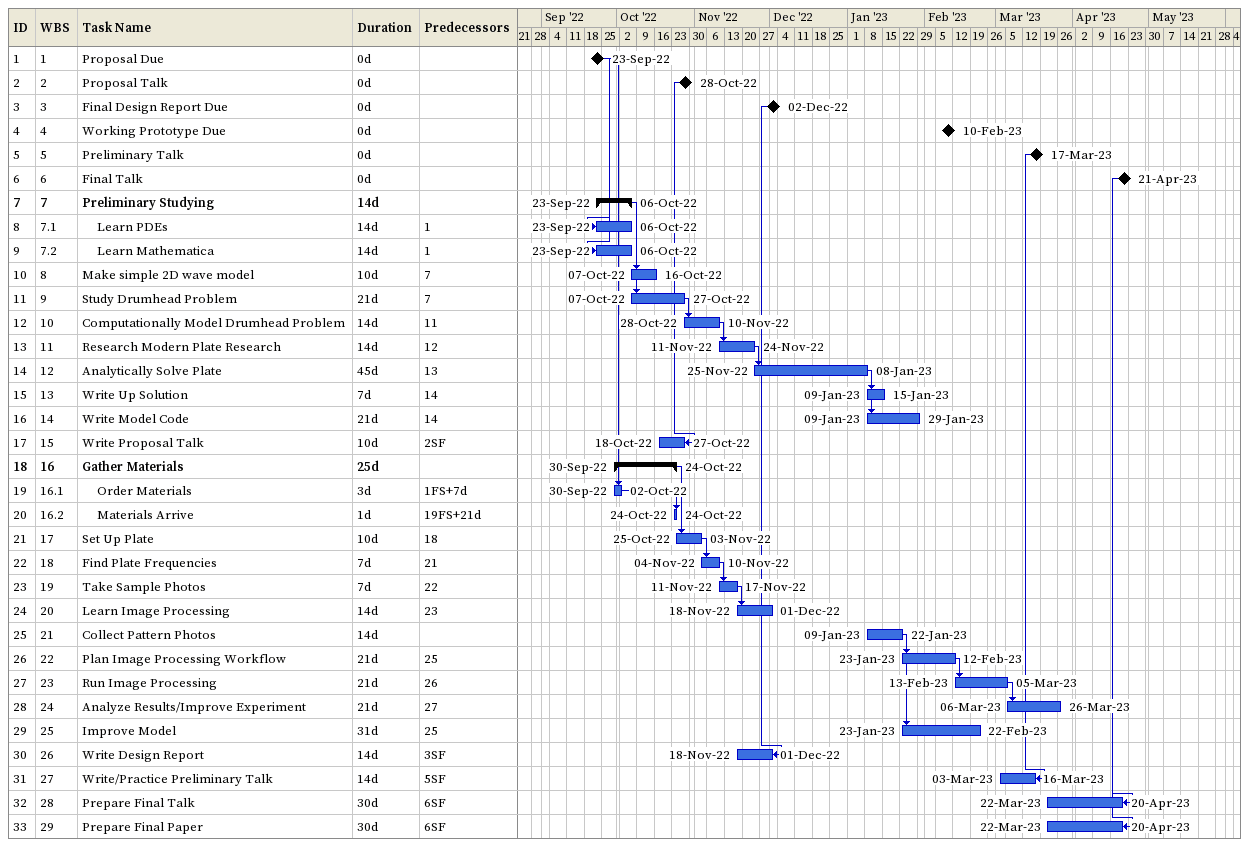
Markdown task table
| ID | WBS | Task | Duration | Start | Finish | Predecessors |
|---|---|---|---|---|---|---|
| 1 | 1 | Proposal Due | 0d | 2022-09-23 | 2022-09-23 |  |
| 2 | 2 | Proposal Talk | 0d | 2022-10-28 | 2022-10-28 |  |
| 3 | 3 | Final Design Report Due | 0d | 2022-12-02 | 2022-12-02 |  |
| 4 | 4 | Working Prototype Due | 0d | 2023-02-10 | 2023-02-10 |  |
| 5 | 5 | Preliminary Talk | 0d | 2023-03-17 | 2023-03-17 |  |
| 6 | 6 | Final Talk | 0d | 2023-04-21 | 2023-04-21 |  |
| 7 | 7 | **Preliminary Studying** | 14d | 2022-09-23 | 2022-10-06 |  |
| 8 | 7.1 | Learn PDEs | 14d | 2022-09-23 | 2022-10-06 | 1 |
| 9 | 7.2 | Learn Mathematica | 14d | 2022-09-23 | 2022-10-06 | 1 |
| 10 | 8 | Make simple 2D wave model | 10d | 2022-10-07 | 2022-10-16 | 7 |
| 11 | 9 | Study Drumhead Problem | 21d | 2022-10-07 | 2022-10-27 | 7 |
| 12 | 10 | Computationally Model Drumhead Problem | 14d | 2022-10-28 | 2022-11-10 | 11 |
| 13 | 11 | Research Modern Plate Research | 14d | 2022-11-11 | 2022-11-24 | 12 |
| 14 | 12 | Analytically Solve Plate | 45d | 2022-11-25 | 2023-01-08 | 13 |
| 15 | 13 | Write Up Solution | 7d | 2023-01-09 | 2023-01-15 | 14 |
| 16 | 14 | Write Model Code | 21d | 2023-01-09 | 2023-01-29 | 14 |
| 17 | 15 | Write Proposal Talk | 10d | 2022-10-18 | 2022-10-27 | 2SF |
| 18 | 16 | **Gather Materials** | 25d | 2022-09-30 | 2022-10-24 |  |
| 19 | 16.1 | Order Materials | 3d | 2022-09-30 | 2022-10-02 | 1FS+7d |
| 20 | 16.2 | Materials Arrive | 1d | 2022-10-24 | 2022-10-24 | 19FS+21d |
| 21 | 17 | Set Up Plate | 10d | 2022-10-25 | 2022-11-03 | 18 |
| 22 | 18 | Find Plate Frequencies | 7d | 2022-11-04 | 2022-11-10 | 21 |
| 23 | 19 | Take Sample Photos | 7d | 2022-11-11 | 2022-11-17 | 22 |
| 24 | 20 | Learn Image Processing | 14d | 2022-11-18 | 2022-12-01 | 23 |
| 25 | 21 | Collect Pattern Photos | 14d | 2023-01-09 | 2023-01-22 |  |
| 26 | 22 | Plan Image Processing Workflow | 21d | 2023-01-23 | 2023-02-12 | 25 |
| 27 | 23 | Run Image Processing | 21d | 2023-02-13 | 2023-03-05 | 26 |
| 28 | 24 | Analyze Results/Improve Experiment | 21d | 2023-03-06 | 2023-03-26 | 27 |
| 29 | 25 | Improve Model | 31d | 2023-01-23 | 2023-02-22 | 25 |
| 30 | 26 | Write Design Report | 14d | 2022-11-18 | 2022-12-01 | 3SF |
| 31 | 27 | Write/Practice Preliminary Talk | 14d | 2023-03-03 | 2023-03-16 | 5SF |
| 32 | 28 | Prepare Final Talk | 30d | 2023-03-22 | 2023-04-20 | 6SF |
| 33 | 29 | Prepare Final Paper | 30d | 2023-03-22 | 2023-04-20 | 6SF |
